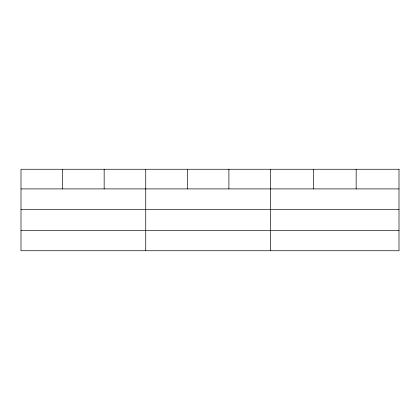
<?xml version="1.0" encoding="UTF-8"?>
<svg xmlns="http://www.w3.org/2000/svg" width="420" height="420" viewBox="0 0 420 420"><rect width="100%" height="100%" fill="white"/><g stroke="black" fill="none" stroke-linecap="round" stroke-linejoin="round"><path stroke-width="0.63" d="M21 188.906L399 188.906M21 209.312L399 209.312M21 230.333L399 230.333M356.16 169.26L356.16 188.906M313.32 169.26L313.32 188.906M270.48 169.26L270.48 250.74M228.9 169.26L228.9 188.906M187.32 169.26L187.32 188.906M145.74 169.26L145.74 250.74M104.16 169.26L104.16 188.906M62.58 169.26L62.58 188.906M399 169.26L21 169.26L21 250.74L399 250.74L399 169.26"/></g></svg>
